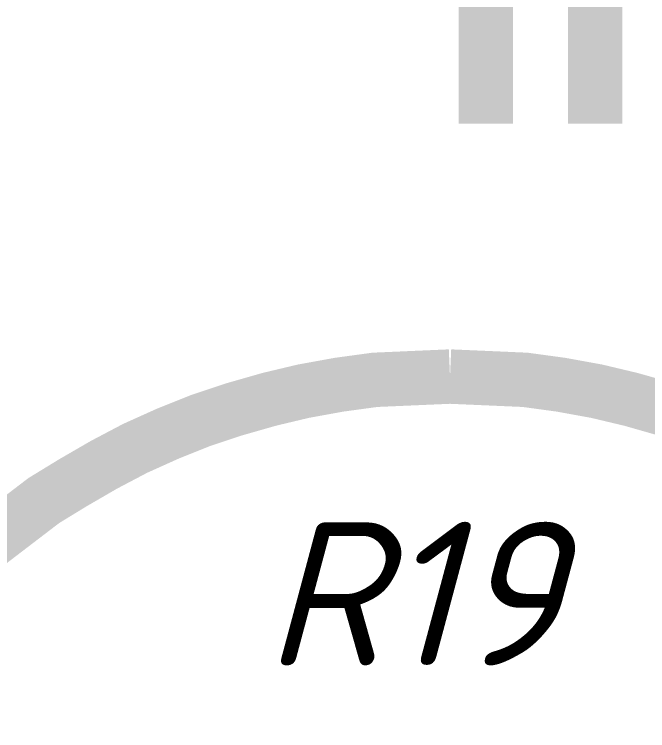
# Model space of a CAD drawing. Header units: inches. Extents: x 0 to 841, y 0 to 594.
# Drawn here: x 139.03 to 147.75, y 195.12 to 204.98 of the extents above; entities that cross this region are included whole.
import ezdxf

# ---------------------------------------------------------------- set-up
doc = ezdxf.new("R2010")
doc.units = ezdxf.units.IN
doc.layers.add('Sheet', color=255, linetype='Continuous')
doc.styles.get("Standard").update_dxf_attribs({"font": 'isocpeui.ttf'})

msp = doc.modelspace()

# ---------------------------------------------------------------- linework, layer by layer
at = {"layer": 'Sheet'}
for points in [[(145.5266, 203.48, 0.7493, 0.7493, 0), (145.5266, 211.498, 0.7493, 0.7493, 0)], [(147.0313, 203.48, 0.7493, 0.7493, 0), (147.0313, 211.498, 0.7493, 0.7493, 0)], [(136.2515, 194.7434, 0.7493, 0.7493, 0), (136.4761, 195.1701, 0.7493, 0.7493, 0), (136.7456, 195.5744, 0.7493, 0.7493, 0), (137.0151, 195.9787, 0.7493, 0.7493, 0), (137.3295, 196.3605, 0.7493, 0.7493, 0), (137.6439, 196.7198, 0.7493, 0.7493, 0), (137.9583, 197.0567, 0.7493, 0.7493, 0), (138.3176, 197.3936, 0.7493, 0.7493, 0), (138.677, 197.708, 0.7493, 0.7493, 0), (139.0587, 198, 0.7493, 0.7493, 0), (139.4405, 198.292, 0.7493, 0.7493, 0), (139.8448, 198.539, 0.7493, 0.7493, 0), (140.2715, 198.7861, 0.7493, 0.7493, 0), (140.6982, 199.0107, 0.7493, 0.7493, 0), (141.1473, 199.2128, 0.7493, 0.7493, 0), (141.5965, 199.3925, 0.7493, 0.7493, 0), (142.0681, 199.5497, 0.7493, 0.7493, 0), (142.5397, 199.6844, 0.7493, 0.7493, 0), (143.0113, 199.7967, 0.7493, 0.7493, 0), (143.5054, 199.8866, 0.7493, 0.7493, 0), (143.9995, 199.9539, 0.7493, 0.7493, 0), (144.516, 199.9764, 0.7493, 0.7493, 0), (145.0325, 199.9989, 0.7493, 0.7493, 0)], [(145.0325, 199.9989, 0.7493, 0.7493, 0), (144.516, 199.9764, 0.7493, 0.7493, 0), (143.9995, 199.9539, 0.7493, 0.7493, 0), (143.5054, 199.8866, 0.7493, 0.7493, 0), (143.0113, 199.7967, 0.7493, 0.7493, 0), (142.5397, 199.6844, 0.7493, 0.7493, 0), (142.0681, 199.5497, 0.7493, 0.7493, 0), (141.5965, 199.3925, 0.7493, 0.7493, 0), (141.1473, 199.2128, 0.7493, 0.7493, 0), (140.6982, 199.0107, 0.7493, 0.7493, 0), (140.2715, 198.7861, 0.7493, 0.7493, 0), (139.8448, 198.539, 0.7493, 0.7493, 0), (139.4405, 198.292, 0.7493, 0.7493, 0), (139.0587, 198, 0.7493, 0.7493, 0), (138.677, 197.708, 0.7493, 0.7493, 0), (138.3176, 197.3936, 0.7493, 0.7493, 0), (137.9583, 197.0567, 0.7493, 0.7493, 0), (137.6439, 196.7198, 0.7493, 0.7493, 0), (137.3295, 196.3605, 0.7493, 0.7493, 0), (137.0151, 195.9787, 0.7493, 0.7493, 0), (136.7456, 195.5744, 0.7493, 0.7493, 0), (136.4761, 195.1701, 0.7493, 0.7493, 0), (136.2515, 194.7434, 0.7493, 0.7493, 0)], [(145.0325, 199.9989, 0.7493, 0.7493, 0), (145.0325, 199.9989, 0.7493, 0.7493, 0)], [(145.0325, 199.9989, 0.7493, 0.7493, 0), (145.5491, 199.9764, 0.7493, 0.7493, 0), (146.0656, 199.9539, 0.7493, 0.7493, 0), (146.5597, 199.8866, 0.7493, 0.7493, 0), (147.0537, 199.7967, 0.7493, 0.7493, 0), (147.5253, 199.6844, 0.7493, 0.7493, 0), (147.997, 199.5497, 0.7493, 0.7493, 0), (148.4686, 199.3925, 0.7493, 0.7493, 0)], [(148.4686, 199.3925, 0.7493, 0.7493, 0), (147.997, 199.5497, 0.7493, 0.7493, 0), (147.5253, 199.6844, 0.7493, 0.7493, 0), (147.0537, 199.7967, 0.7493, 0.7493, 0), (146.5597, 199.8866, 0.7493, 0.7493, 0), (146.0656, 199.9539, 0.7493, 0.7493, 0), (145.5491, 199.9764, 0.7493, 0.7493, 0), (145.0325, 199.9989, 0.7493, 0.7493, 0)]]:
    msp.add_lwpolyline(points, format="xyseb", dxfattribs=at)

# ---------------------------------------------------------------- texts
msp.add_text('R19', height=1.97641, dxfattribs=at).set_placement((142.4723, 196.0236))

doc.saveas('drawing.dxf')
